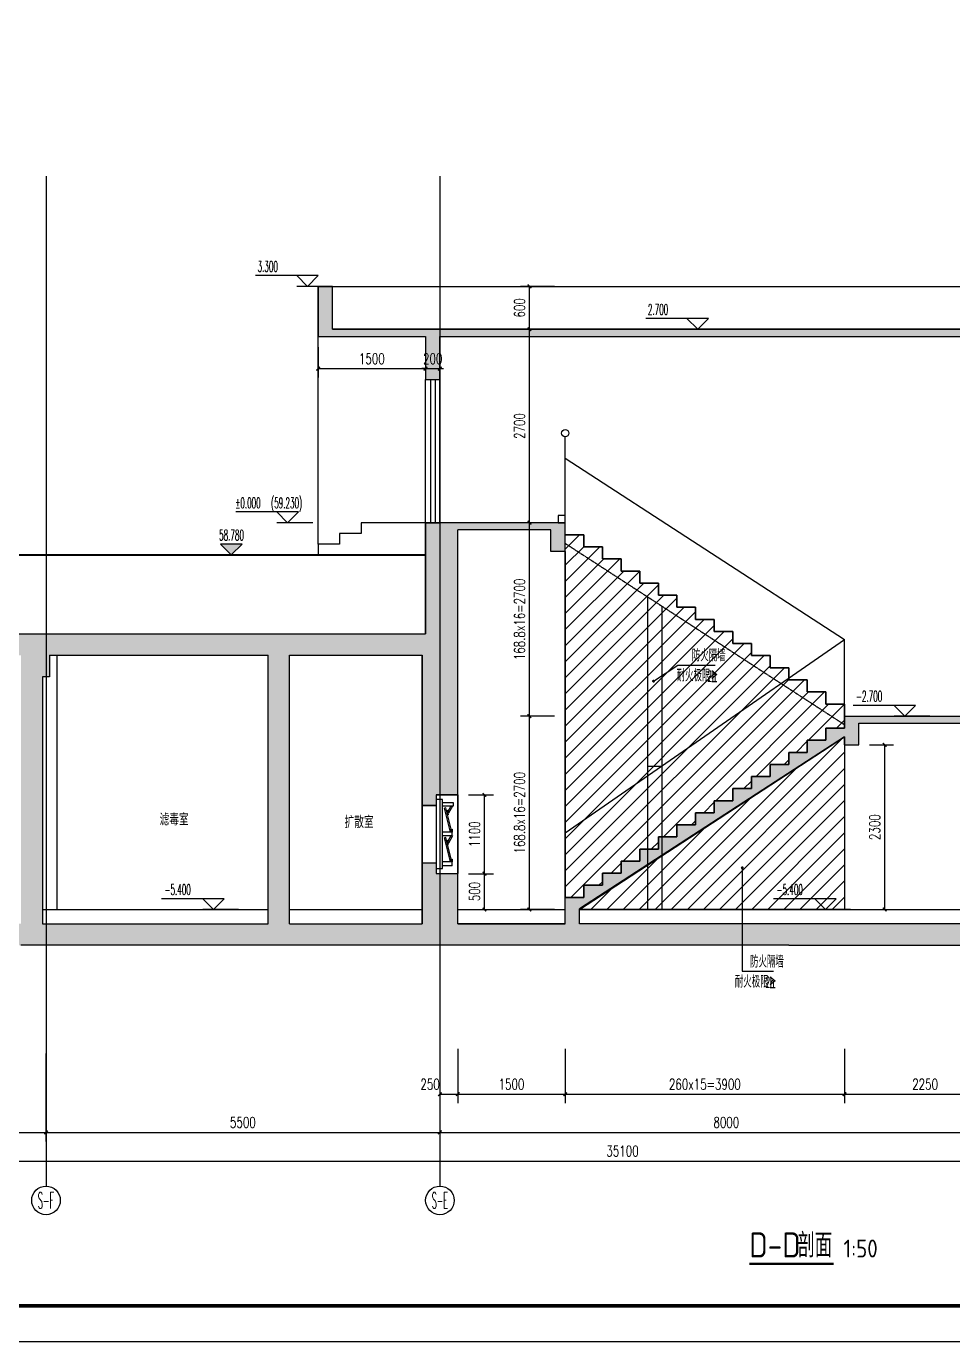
# Model space of a CAD drawing. Extents: x 0 to 2037025, y -2738621 to 0.
# Drawn here: x 1029422 to 1042357, y -1460076 to -1441711 of the extents above; entities that cross this region are included whole.
import ezdxf
from ezdxf.enums import TextEntityAlignment as Align

# ---------------------------------------------------------------- set-up
doc = ezdxf.new("R2010")
doc.units = 0
doc.header["$LTSCALE"] = 10
doc.header["$MEASUREMENT"] = 0
doc.linetypes.add('DASH', pattern=[0.35, 0.25, -0.1])
doc.linetypes.add('DOTE', pattern=[2.42, 2, -0.2, 0.02, -0.2])
for name, color, linetype in [('AXIS', 3, 'Continuous'), ('AXIS_TEXT', 7, 'Continuous'), ('DIM_ELEV', 3, 'Continuous'), ('DIM_LEAD', 3, 'Continuous'), ('DIM_SYMB', 3, 'Continuous'), ('DOTE', 1, 'DOTE'), ('E_STAIR', 2, 'Continuous'), ('PUB_DIM', 3, 'Continuous'), ('PUB_HATCH', 252, 'Continuous'), ('PUB_TEXT', 7, 'Continuous'), ('WALL', 4, 'Continuous'), ('WINDOW', 2, 'Continuous'), ('人防-砌筑墙', 4, 'Continuous'), ('图框', 142, 'Continuous'), ('填充', 252, 'Continuous'), ('批量导出图层', 1, 'Continuous')]:
    doc.layers.add(name, color=color, linetype=linetype)
doc.styles.add('_TCH_AXIS', font='COMPLEX', dxfattribs={"bigfont": 'GBCBIG'})
doc.styles.add('_TCH_DIM', font='SIMPLEX.shx', dxfattribs={"width": 0.7, "bigfont": 'GBCBIG.shx'})
doc.styles.add('_TCH_DIM_T3', font='simplex_.ttf', dxfattribs={"width": 0.705882, "bigfont": 'GBCBIG'})
doc.styles.add('COMPLEX', font='COMPLEX')
doc.styles.get("Standard").update_dxf_attribs({"font": 'gbenor.shx', "bigfont": 'gbcbig.shx'})
doc.dimstyles.new('_TCH_ARCH&&50', dxfattribs={"dimtxt": 148.75, "dimasz": 50, "dimexe": 125, "dimexo": 150, "dimgap": 63.125, "dimtad": 1, "dimdec": 0, "dimzin": 0, "dimdsep": 46, "dimtxsty": '_TCH_DIM_T3', "dimblk": 'ARCHTICK', "dimcen": 0.09, "dimclrt": 7, "dimazin": 2, "dimtfac": 1, "dimtdec": 0, "dimtix": 1, "dimtmove": 2, "dimatfit": 3, "dimfxl": 0, "dimtolj": 1, "dimtzin": 0, "dimarcsym": 0})
pattern_1 = [(45, (0, 0), (-112.253202, 112.253202), [])]

# ---------------------------------------------------------------- blocks, each defined once
blk = doc.blocks.new('图框A0')
at = {"layer": '图框'}
blk.add_lwpolyline([(0, 0), (0, 84100), (118900, 84100), (118900, 0)], close=True, dxfattribs=at)
at = {"layer": '图框', "const_width": 100}
blk.add_lwpolyline([(2500, 1000), (117900, 1000), (117900, 83100), (2500, 83100)], close=True, dxfattribs=at)
blk = doc.blocks.new('A$C656B7FC5')
at = {"layer": 'WINDOW'}
for p, q in [((14, 945), (79, 833)), ((36, 578), (121, 919)), ((37, 945), (86, 861)), ((45, 533), (140, 914)), ((74, 814), (89, 875)), ((89, 875), (109, 870)), ((121, 919), (140, 914)), ((74, 814), (93, 809)), ((14, 473), (79, 360)), ((17, 533), (174, 533)), ((17, 473), (17, 533)), ((17, 473), (174, 473)), ((36, 106), (121, 446)), ((37, 473), (86, 388)), ((45, 60), (140, 441)), ((121, 446), (140, 441)), ((74, 341), (89, 402)), ((74, 341), (93, 336)), ((89, 402), (109, 397)), ((17, 60), (174, 60)), ((17, 0), (17, 60)), ((17, 0), (174, 0))]:
    blk.add_line(p, q, dxfattribs=at)
for points in [[(174, 1005), (0, 1005), (0, 945), (174, 945)], [(36, 533), (36, 578), (17, 578), (17, 533)], [(36, 60), (36, 106), (17, 106), (17, 60)]]:
    blk.add_lwpolyline(points, dxfattribs=at)
blk = doc.blocks.new('_ArchTick')
at = {"color": 0, "linetype": 'ByBlock', "const_width": 0.4}
blk.add_lwpolyline([(-0.5, -0.5), (0.5, 0.5)], dxfattribs=at)
blk = doc.blocks.new('*D377')
at = {"layer": 'Defpoints', "color": 0, "transparency": 16777216}
for p in [(1035447, -1452442), (1035819, -1452442), (1035447, -1453542)]:
    blk.add_point(p, dxfattribs=at)
at = {"layer": 'PUB_DIM', "color": 0, "lineweight": -2, "transparency": 16777216}
for p, q in [((1035597, -1452442), (1035944, -1452442)), ((1035819, -1453542), (1035819, -1452442)), ((1035597, -1453542), (1035944, -1453542))]:
    blk.add_line(p, q, dxfattribs=at)
at = {"layer": 'PUB_DIM', "color": 0, "lineweight": -2, "transparency": 16777216, "xscale": 50, "yscale": 50, "zscale": 50}
for p, rotation in [((1035819, -1452442), 90), ((1035819, -1453542), 270)]:
    blk.add_blockref('_ArchTick', p, dxfattribs=dict(at, rotation=rotation))
at = {"layer": 'PUB_DIM', "color": 7, "transparency": 16777216, "insert": (1035681, -1452992), "char_height": 148.8, "attachment_point": 5, "rotation": 90, "style": '_TCH_DIM_T3'}
blk.add_mtext('\\A1;1100', dxfattribs=at)
blk = doc.blocks.new('*D378')
at = {"layer": 'Defpoints', "color": 0, "transparency": 16777216}
for p in [(1035447, -1453542), (1035819, -1453542), (1035447, -1454042)]:
    blk.add_point(p, dxfattribs=at)
at = {"layer": 'PUB_DIM', "color": 0, "lineweight": -2, "transparency": 16777216}
for p, q in [((1035597, -1453542), (1035944, -1453542)), ((1035819, -1454042), (1035819, -1453542)), ((1035597, -1454042), (1035944, -1454042))]:
    blk.add_line(p, q, dxfattribs=at)
at = {"layer": 'PUB_DIM', "color": 0, "lineweight": -2, "transparency": 16777216, "xscale": 50, "yscale": 50, "zscale": 50}
for p, rotation in [((1035819, -1453542), 90), ((1035819, -1454042), 270)]:
    blk.add_blockref('_ArchTick', p, dxfattribs=dict(at, rotation=rotation))
at = {"layer": 'PUB_DIM', "color": 7, "transparency": 16777216, "insert": (1035681, -1453792), "char_height": 148.8, "attachment_point": 5, "rotation": 90, "style": '_TCH_DIM_T3'}
blk.add_mtext('\\A1;500', dxfattribs=at)
blk = doc.blocks.new('*D379')
at = {"layer": 'Defpoints', "color": 0, "transparency": 16777216}
for p in [(1036447, -1451342), (1036947, -1451342), (1036947, -1454042)]:
    blk.add_point(p, dxfattribs=at)
at = {"layer": 'PUB_DIM', "color": 0, "lineweight": -2, "transparency": 16777216}
for p, q in [((1036797, -1451342), (1036322, -1451342)), ((1036447, -1454042), (1036447, -1451342)), ((1036797, -1454042), (1036322, -1454042))]:
    blk.add_line(p, q, dxfattribs=at)
at = {"layer": 'PUB_DIM', "color": 0, "lineweight": -2, "transparency": 16777216, "xscale": 50, "yscale": 50, "zscale": 50}
for p, rotation in [((1036447, -1451342), 90), ((1036447, -1454042), 270)]:
    blk.add_blockref('_ArchTick', p, dxfattribs=dict(at, rotation=rotation))
at = {"layer": 'PUB_DIM', "color": 7, "transparency": 16777216, "insert": (1036309, -1452692), "char_height": 148.75, "attachment_point": 5, "rotation": 90, "style": '_TCH_DIM_T3'}
blk.add_mtext('\\A1;168.8x16=2700', dxfattribs=at)
blk = doc.blocks.new('*D380')
at = {"layer": 'Defpoints', "color": 0, "transparency": 16777216}
for p in [(1036447, -1448642), (1036947, -1448642), (1036947, -1451342)]:
    blk.add_point(p, dxfattribs=at)
at = {"layer": 'PUB_DIM', "color": 0, "lineweight": -2, "transparency": 16777216}
for p, q in [((1036797, -1448642), (1036322, -1448642)), ((1036447, -1451342), (1036447, -1448642)), ((1036797, -1451342), (1036322, -1451342))]:
    blk.add_line(p, q, dxfattribs=at)
at = {"layer": 'PUB_DIM', "color": 0, "lineweight": -2, "transparency": 16777216, "xscale": 50, "yscale": 50, "zscale": 50}
for p, rotation in [((1036447, -1448642), 90), ((1036447, -1451342), 270)]:
    blk.add_blockref('_ArchTick', p, dxfattribs=dict(at, rotation=rotation))
at = {"layer": 'PUB_DIM', "color": 7, "transparency": 16777216, "insert": (1036309, -1449992), "char_height": 148.75, "attachment_point": 5, "rotation": 90, "style": '_TCH_DIM_T3'}
blk.add_mtext('\\A1;168.8x16=2700', dxfattribs=at)
blk = doc.blocks.new('*D381')
at = {"layer": 'Defpoints', "color": 0, "transparency": 16777216}
for p in [(1036447, -1445942), (1036947, -1445942), (1036947, -1448642)]:
    blk.add_point(p, dxfattribs=at)
at = {"layer": 'PUB_DIM', "color": 0, "lineweight": -2, "transparency": 16777216}
for p, q in [((1036797, -1445942), (1036322, -1445942)), ((1036447, -1448642), (1036447, -1445942)), ((1036797, -1448642), (1036322, -1448642))]:
    blk.add_line(p, q, dxfattribs=at)
at = {"layer": 'PUB_DIM', "color": 0, "lineweight": -2, "transparency": 16777216, "xscale": 50, "yscale": 50, "zscale": 50}
for p, rotation in [((1036447, -1445942), 90), ((1036447, -1448642), 270)]:
    blk.add_blockref('_ArchTick', p, dxfattribs=dict(at, rotation=rotation))
at = {"layer": 'PUB_DIM', "color": 7, "transparency": 16777216, "insert": (1036309, -1447292), "char_height": 148.8, "attachment_point": 5, "rotation": 90, "style": '_TCH_DIM_T3'}
blk.add_mtext('\\A1;2700', dxfattribs=at)
blk = doc.blocks.new('*D382')
at = {"layer": 'Defpoints', "color": 0, "transparency": 16777216}
for p in [(1036447, -1445342), (1036947, -1445342), (1036947, -1445942)]:
    blk.add_point(p, dxfattribs=at)
at = {"layer": 'PUB_DIM', "color": 0, "lineweight": -2, "transparency": 16777216}
for p, q in [((1036797, -1445342), (1036322, -1445342)), ((1036447, -1445942), (1036447, -1445342)), ((1036797, -1445942), (1036322, -1445942))]:
    blk.add_line(p, q, dxfattribs=at)
at = {"layer": 'PUB_DIM', "color": 0, "lineweight": -2, "transparency": 16777216, "xscale": 50, "yscale": 50, "zscale": 50}
for p, rotation in [((1036447, -1445342), 90), ((1036447, -1445942), 270)]:
    blk.add_blockref('_ArchTick', p, dxfattribs=dict(at, rotation=rotation))
at = {"layer": 'PUB_DIM', "color": 7, "transparency": 16777216, "insert": (1036309, -1445642), "char_height": 148.8, "attachment_point": 5, "rotation": 90, "style": '_TCH_DIM_T3'}
blk.add_mtext('\\A1;600', dxfattribs=at)
blk = doc.blocks.new('*D383')
at = {"layer": 'Defpoints', "color": 0, "transparency": 16777216}
for p in [(1041047, -1451742), (1041408, -1451742), (1041047, -1454042)]:
    blk.add_point(p, dxfattribs=at)
at = {"layer": 'PUB_DIM', "color": 0, "lineweight": -2, "transparency": 16777216}
for p, q in [((1041197, -1451742), (1041533, -1451742)), ((1041408, -1454042), (1041408, -1451742)), ((1041197, -1454042), (1041533, -1454042))]:
    blk.add_line(p, q, dxfattribs=at)
at = {"layer": 'PUB_DIM', "color": 0, "lineweight": -2, "transparency": 16777216, "xscale": 50, "yscale": 50, "zscale": 50}
for p, rotation in [((1041408, -1451742), 90), ((1041408, -1454042), 270)]:
    blk.add_blockref('_ArchTick', p, dxfattribs=dict(at, rotation=rotation))
at = {"layer": 'PUB_DIM', "color": 7, "transparency": 16777216, "insert": (1041270, -1452892), "char_height": 148.8, "attachment_point": 5, "rotation": 90, "style": '_TCH_DIM_T3'}
blk.add_mtext('\\A1;2300', dxfattribs=at)
blk = doc.blocks.new('*D588')
at = {"layer": 'AXIS', "color": 0, "lineweight": -2, "transparency": 16777216}
for p, q in [((1035197, -1456054), (1035197, -1457279)), ((1043197, -1456054), (1043197, -1457279)), ((1035197, -1457154), (1043197, -1457154))]:
    blk.add_line(p, q, dxfattribs=at)
at = {"layer": 'Defpoints', "color": 0, "transparency": 16777216}
for p in [(1035197, -1455904), (1043197, -1455904), (1043197, -1457154)]:
    blk.add_point(p, dxfattribs=at)
at = {"layer": 'AXIS', "color": 0, "lineweight": -2, "transparency": 16777216, "xscale": 50, "yscale": 50, "zscale": 50, "rotation": 180}
blk.add_blockref('_ArchTick', (1035197, -1457154), dxfattribs=at)
at = {"layer": 'AXIS', "color": 0, "lineweight": -2, "transparency": 16777216, "xscale": 50, "yscale": 50, "zscale": 50}
blk.add_blockref('_ArchTick', (1043197, -1457154), dxfattribs=at)
at = {"layer": 'AXIS', "color": 7, "transparency": 16777216, "insert": (1039197, -1457015), "char_height": 148.8, "attachment_point": 5, "style": '_TCH_DIM_T3'}
blk.add_mtext('\\A1;8000', dxfattribs=at)
blk = doc.blocks.new('*D589')
at = {"layer": 'AXIS', "color": 0, "lineweight": -2, "transparency": 16777216}
for p, q in [((1029697, -1456054), (1029697, -1457279)), ((1035197, -1456054), (1035197, -1457279)), ((1029697, -1457154), (1035197, -1457154))]:
    blk.add_line(p, q, dxfattribs=at)
at = {"layer": 'Defpoints', "color": 0, "transparency": 16777216}
for p in [(1029697, -1455904), (1035197, -1455904), (1035197, -1457154)]:
    blk.add_point(p, dxfattribs=at)
at = {"layer": 'AXIS', "color": 0, "lineweight": -2, "transparency": 16777216, "xscale": 50, "yscale": 50, "zscale": 50, "rotation": 180}
blk.add_blockref('_ArchTick', (1029697, -1457154), dxfattribs=at)
at = {"layer": 'AXIS', "color": 0, "lineweight": -2, "transparency": 16777216, "xscale": 50, "yscale": 50, "zscale": 50}
blk.add_blockref('_ArchTick', (1035197, -1457154), dxfattribs=at)
at = {"layer": 'AXIS', "color": 7, "transparency": 16777216, "insert": (1032447, -1457015), "char_height": 148.8, "attachment_point": 5, "style": '_TCH_DIM_T3'}
blk.add_mtext('\\A1;5500', dxfattribs=at)
blk = doc.blocks.new('*D590')
at = {"layer": 'AXIS', "color": 0, "lineweight": -2, "transparency": 16777216}
for p, q in [((1025197, -1456054), (1025197, -1457279)), ((1029697, -1456054), (1029697, -1457279)), ((1025197, -1457154), (1029697, -1457154))]:
    blk.add_line(p, q, dxfattribs=at)
at = {"layer": 'Defpoints', "color": 0, "transparency": 16777216}
for p in [(1025197, -1455904), (1029697, -1455904), (1029697, -1457154)]:
    blk.add_point(p, dxfattribs=at)
at = {"layer": 'AXIS', "color": 0, "lineweight": -2, "transparency": 16777216, "xscale": 50, "yscale": 50, "zscale": 50, "rotation": 180}
blk.add_blockref('_ArchTick', (1025197, -1457154), dxfattribs=at)
at = {"layer": 'AXIS', "color": 0, "lineweight": -2, "transparency": 16777216, "xscale": 50, "yscale": 50, "zscale": 50}
blk.add_blockref('_ArchTick', (1029697, -1457154), dxfattribs=at)
at = {"layer": 'AXIS', "color": 7, "transparency": 16777216, "insert": (1027447, -1457014), "char_height": 148.8, "attachment_point": 5, "style": '_TCH_DIM_T3'}
blk.add_mtext('\\A1;4500', dxfattribs=at)
blk = doc.blocks.new('*D592')
at = {"layer": 'AXIS', "color": 0, "lineweight": -2, "transparency": 16777216}
for p, q in [((1020197, -1456054), (1020197, -1457679)), ((1055297, -1456054), (1055297, -1457679)), ((1020197, -1457554), (1055297, -1457554))]:
    blk.add_line(p, q, dxfattribs=at)
at = {"layer": 'Defpoints', "color": 0, "transparency": 16777216}
for p in [(1020197, -1455904), (1055297, -1455904), (1055297, -1457554)]:
    blk.add_point(p, dxfattribs=at)
at = {"layer": 'AXIS', "color": 0, "lineweight": -2, "transparency": 16777216, "xscale": 50, "yscale": 50, "zscale": 50, "rotation": 180}
blk.add_blockref('_ArchTick', (1020197, -1457554), dxfattribs=at)
at = {"layer": 'AXIS', "color": 0, "lineweight": -2, "transparency": 16777216, "xscale": 50, "yscale": 50, "zscale": 50}
blk.add_blockref('_ArchTick', (1055297, -1457554), dxfattribs=at)
at = {"layer": 'AXIS', "color": 7, "transparency": 16777216, "insert": (1037747, -1457415), "char_height": 148.8, "attachment_point": 5, "style": '_TCH_DIM_T3'}
blk.add_mtext('\\A1;35100', dxfattribs=at)
blk = doc.blocks.new('*D598')
at = {"layer": 'Defpoints', "color": 0, "transparency": 16777216}
for p in [(1033497, -1446042), (1034997, -1446042), (1034997, -1446491)]:
    blk.add_point(p, dxfattribs=at)
at = {"layer": 'PUB_DIM', "color": 0, "lineweight": -2, "transparency": 16777216}
for p, q in [((1033497, -1446192), (1033497, -1446616)), ((1034997, -1446192), (1034997, -1446616)), ((1033497, -1446491), (1034997, -1446491))]:
    blk.add_line(p, q, dxfattribs=at)
at = {"layer": 'PUB_DIM', "color": 0, "lineweight": -2, "transparency": 16777216, "xscale": 50, "yscale": 50, "zscale": 50, "rotation": 180}
blk.add_blockref('_ArchTick', (1033497, -1446491), dxfattribs=at)
at = {"layer": 'PUB_DIM', "color": 0, "lineweight": -2, "transparency": 16777216, "xscale": 50, "yscale": 50, "zscale": 50}
blk.add_blockref('_ArchTick', (1034997, -1446491), dxfattribs=at)
at = {"layer": 'PUB_DIM', "color": 7, "transparency": 16777216, "insert": (1034247, -1446353), "char_height": 148.8, "attachment_point": 5, "style": '_TCH_DIM_T3'}
blk.add_mtext('\\A1;1500', dxfattribs=at)
blk = doc.blocks.new('*D599')
at = {"layer": 'Defpoints', "color": 0, "transparency": 16777216}
for p in [(1034997, -1446042), (1035197, -1446042), (1035197, -1446491)]:
    blk.add_point(p, dxfattribs=at)
at = {"layer": 'PUB_DIM', "color": 0, "lineweight": -2, "transparency": 16777216}
for p, q in [((1034997, -1446192), (1034997, -1446616)), ((1035197, -1446192), (1035197, -1446616)), ((1034997, -1446491), (1034947, -1446491)), ((1034997, -1446491), (1035197, -1446491)), ((1035197, -1446491), (1035247, -1446491))]:
    blk.add_line(p, q, dxfattribs=at)
at = {"layer": 'PUB_DIM', "color": 0, "lineweight": -2, "transparency": 16777216, "xscale": 50, "yscale": 50, "zscale": 50}
blk.add_blockref('_ArchTick', (1034997, -1446491), dxfattribs=at)
at = {"layer": 'PUB_DIM', "color": 0, "lineweight": -2, "transparency": 16777216, "xscale": 50, "yscale": 50, "zscale": 50, "rotation": 180}
blk.add_blockref('_ArchTick', (1035197, -1446491), dxfattribs=at)
at = {"layer": 'PUB_DIM', "color": 7, "transparency": 16777216, "insert": (1035097, -1446353), "char_height": 148.8, "attachment_point": 5, "style": '_TCH_DIM_T3'}
blk.add_mtext('\\A1;200', dxfattribs=at)
blk = doc.blocks.new('*D600')
at = {"layer": 'Defpoints', "color": 0, "transparency": 16777216}
for p in [(1035197, -1455838), (1035447, -1455838), (1035447, -1456620)]:
    blk.add_point(p, dxfattribs=at)
at = {"layer": 'PUB_DIM', "color": 0, "lineweight": -2, "transparency": 16777216}
for p, q in [((1035197, -1455988), (1035197, -1456745)), ((1035447, -1455988), (1035447, -1456745)), ((1035197, -1456620), (1035447, -1456620))]:
    blk.add_line(p, q, dxfattribs=at)
at = {"layer": 'PUB_DIM', "color": 0, "lineweight": -2, "transparency": 16777216, "xscale": 50, "yscale": 50, "zscale": 50, "rotation": 180}
blk.add_blockref('_ArchTick', (1035197, -1456620), dxfattribs=at)
at = {"layer": 'PUB_DIM', "color": 0, "lineweight": -2, "transparency": 16777216, "xscale": 50, "yscale": 50, "zscale": 50}
blk.add_blockref('_ArchTick', (1035447, -1456620), dxfattribs=at)
at = {"layer": 'PUB_DIM', "color": 7, "transparency": 16777216, "insert": (1035060, -1456482), "char_height": 148.8, "attachment_point": 5, "style": '_TCH_DIM_T3'}
blk.add_mtext('\\A1;250', dxfattribs=at)
blk = doc.blocks.new('*D601')
at = {"layer": 'Defpoints', "color": 0, "transparency": 16777216}
for p in [(1035447, -1455838), (1036947, -1455838), (1036947, -1456620)]:
    blk.add_point(p, dxfattribs=at)
at = {"layer": 'PUB_DIM', "color": 0, "lineweight": -2, "transparency": 16777216}
for p, q in [((1035447, -1455988), (1035447, -1456745)), ((1036947, -1455988), (1036947, -1456745)), ((1035447, -1456620), (1036947, -1456620))]:
    blk.add_line(p, q, dxfattribs=at)
at = {"layer": 'PUB_DIM', "color": 0, "lineweight": -2, "transparency": 16777216, "xscale": 50, "yscale": 50, "zscale": 50, "rotation": 180}
blk.add_blockref('_ArchTick', (1035447, -1456620), dxfattribs=at)
at = {"layer": 'PUB_DIM', "color": 0, "lineweight": -2, "transparency": 16777216, "xscale": 50, "yscale": 50, "zscale": 50}
blk.add_blockref('_ArchTick', (1036947, -1456620), dxfattribs=at)
at = {"layer": 'PUB_DIM', "color": 7, "transparency": 16777216, "insert": (1036197, -1456482), "char_height": 148.8, "attachment_point": 5, "style": '_TCH_DIM_T3'}
blk.add_mtext('\\A1;1500', dxfattribs=at)
blk = doc.blocks.new('*D602')
at = {"layer": 'Defpoints', "color": 0, "transparency": 16777216}
for p in [(1036947, -1455838), (1040847, -1455838), (1040847, -1456620)]:
    blk.add_point(p, dxfattribs=at)
at = {"layer": 'PUB_DIM', "color": 0, "lineweight": -2, "transparency": 16777216}
for p, q in [((1036947, -1455988), (1036947, -1456745)), ((1040847, -1455988), (1040847, -1456745)), ((1036947, -1456620), (1040847, -1456620))]:
    blk.add_line(p, q, dxfattribs=at)
at = {"layer": 'PUB_DIM', "color": 0, "lineweight": -2, "transparency": 16777216, "xscale": 50, "yscale": 50, "zscale": 50, "rotation": 180}
blk.add_blockref('_ArchTick', (1036947, -1456620), dxfattribs=at)
at = {"layer": 'PUB_DIM', "color": 0, "lineweight": -2, "transparency": 16777216, "xscale": 50, "yscale": 50, "zscale": 50}
blk.add_blockref('_ArchTick', (1040847, -1456620), dxfattribs=at)
at = {"layer": 'PUB_DIM', "color": 7, "transparency": 16777216, "insert": (1038897, -1456482), "char_height": 148.75, "attachment_point": 5, "style": '_TCH_DIM_T3'}
blk.add_mtext('\\A1;260x15=3900', dxfattribs=at)
blk = doc.blocks.new('*D603')
at = {"layer": 'Defpoints', "color": 0, "transparency": 16777216}
for p in [(1040847, -1455838), (1043097, -1455838), (1043097, -1456620)]:
    blk.add_point(p, dxfattribs=at)
at = {"layer": 'PUB_DIM', "color": 0, "lineweight": -2, "transparency": 16777216}
for p, q in [((1040847, -1455988), (1040847, -1456745)), ((1043097, -1455988), (1043097, -1456745)), ((1040847, -1456620), (1043097, -1456620))]:
    blk.add_line(p, q, dxfattribs=at)
at = {"layer": 'PUB_DIM', "color": 0, "lineweight": -2, "transparency": 16777216, "xscale": 50, "yscale": 50, "zscale": 50, "rotation": 180}
blk.add_blockref('_ArchTick', (1040847, -1456620), dxfattribs=at)
at = {"layer": 'PUB_DIM', "color": 0, "lineweight": -2, "transparency": 16777216, "xscale": 50, "yscale": 50, "zscale": 50}
blk.add_blockref('_ArchTick', (1043097, -1456620), dxfattribs=at)
at = {"layer": 'PUB_DIM', "color": 7, "transparency": 16777216, "insert": (1041972, -1456482), "char_height": 148.8, "attachment_point": 5, "style": '_TCH_DIM_T3'}
blk.add_mtext('\\A1;2250', dxfattribs=at)
blk = doc.blocks.new('$TCHSYS$WIN2D')
for p, q in [((-0.5, 0.5), (0.5, 0.5)), ((0.5, 0.1667), (-0.5, 0.1667)), ((0.5, -0.1667), (-0.5, -0.1667)), ((-0.5, -0.5), (0.5, -0.5))]:
    blk.add_line(p, q)
blk = doc.blocks.new('_AXISO')
blk.add_circle((0, 0), 0.5)
at = {"layer": 'AXIS_TEXT', "style": 'COMPLEX', "width": 1.041667}
blk.add_attdef('A', text='', height=0.56, dxfattribs=at).set_placement((-0.25, -0.28), (0.25, -0.28), align=Align.FIT)

msp = doc.modelspace()

# ---------------------------------------------------------------- hatches: boundary and pattern name
h = msp.add_hatch()
h.set_pattern_fill('ANSI31', color=252, scale=100)
h.set_pattern_definition(pattern_1)
h.paths.add_polyline_path([(1036947.4, -1453873.1), (1036947.4, -1448810.6), (1037207.4, -1448810.6), (1037207.4, -1448979.3), (1037467.4, -1448979.3), (1037467.4, -1449148.1), (1037727.4, -1449148.1), (1037727.4, -1449316.8), (1037987.4, -1449316.8), (1037987.4, -1449485.6), (1038247.4, -1449485.6), (1038247.4, -1449654.3), (1038507.4, -1449654.3), (1038507.4, -1449823.1), (1038767.4, -1449823.1), (1038767.4, -1449991.8), (1039027.4, -1449991.8), (1039027.4, -1450160.6), (1039287.4, -1450160.6), (1039287.4, -1450329.3), (1039547.4, -1450329.3), (1039547.4, -1450498.1), (1039807.4, -1450498.1), (1039807.4, -1450666.8), (1040067.4, -1450666.8), (1040067.4, -1450835.6), (1040327.4, -1450835.6), (1040327.4, -1451004.3), (1040587.4, -1451004.3), (1040587.4, -1451173.1), (1040847.4, -1451173.1), (1040847.4, -1451510.6), (1040587.4, -1451510.6), (1040587.4, -1451679.3), (1040327.4, -1451679.3), (1040327.4, -1451848.1), (1040067.4, -1451848.1), (1040067.4, -1452016.8), (1039807.4, -1452016.8), (1039807.4, -1452185.6), (1039547.4, -1452185.6), (1039547.4, -1452354.3), (1039287.4, -1452354.3), (1039287.4, -1452523.1), (1039027.4, -1452523.1), (1039027.4, -1452691.8), (1038767.4, -1452691.8), (1038767.4, -1452860.6), (1038507.4, -1452860.6), (1038507.4, -1453029.3), (1038247.4, -1453029.3), (1038247.4, -1453198.1), (1037987.4, -1453198.1), (1037987.4, -1453366.8), (1037727.4, -1453366.8), (1037727.4, -1453535.6), (1037467.4, -1453535.6), (1037467.4, -1453704.3), (1037207.4, -1453704.3), (1037207.4, -1453873.1)])
h = msp.add_hatch()
h.set_pattern_fill('ANSI31', color=252, scale=100)
h.set_pattern_definition(pattern_1)
h.paths.add_polyline_path([(1040847.4, -1451630.6), (1040847.4, -1454041.8), (1037147.4, -1454041.8)])
at = {"layer": 'DIM_ELEV'}
msp.add_hatch(color=256, dxfattribs=at).paths.add_polyline_path([(1032284.5, -1449091.8), (1032434.5, -1448941.8), (1032134.5, -1448941.8)])
at = {"layer": 'PUB_HATCH'}
h = msp.add_hatch(dxfattribs=at)
h.set_pattern_fill('钢筋混凝土', color=256, scale=50)
h.set_pattern_definition([(45, (-17454.82, 32060.02), (-88.388348, 88.388348), []), (50, (-17454.82, 32060.02), (358.63009, -31.376067), [37.5, -412.5]), (355, (-17454.8, 32060.02), (-69.37567, 376.09607), [30, -330]), (100.4514, (-17424.93, 32057.4), (289.25469, 344.71977), [31.870095, -350.571056]), (46.1842, (-17454.8, 32160), (533.62052, -82.75951), [56.25, -618.75]), (96.6356, (-17410.35, 32153.1), (467.33135, 487.05894), [47.80514, -525.8565]), (351.1842, (-17454.8, 32160), (467.33097, 487.0593), [45, -495]), (21, (-17404.82, 32135.02), (298.453526, -201.309445), [37.5, -412.5]), (326, (-17404.8, 32135.02), (121.657666, 362.57502), [30, -330]), (71.4514, (-17379.95, 32118.25), (420.111314, 161.26525), [31.870095, -350.571056]), (37.5, (-17454.82, 32060.02), (6.079928, 166.446927), [0, -326, 0, -335, 0, -331.25]), (7.5, (-17454.82, 32060.02), (131.534769, 197.205856), [0, -191, 0, -318.5, 0, -126.25]), (327.5, (-17566.32, 32060.02), (266.911218, -11.277436), [0, -125, 0, -390, 0, -517.5]), (317.5, (-17616.32, 32060.02), (291.593085, 50.05249), [0, -162.5, 0, -259, 0, -367.5])])
h.paths.add_polyline_path([(1044797.4, -1445341.8), (1044597.4, -1445341.8), (1044597.4, -1445941.8), (1033697.4, -1445941.8), (1033697.4, -1445341.8), (1033497.4, -1445341.8), (1033497.4, -1446041.8), (1033697.4, -1446041.8), (1034997.4, -1446041.8), (1034997.4, -1446641.8), (1035197.4, -1446641.8), (1035197.4, -1446041.8), (1043097.4, -1446041.8), (1043097.4, -1446341.8), (1043297.4, -1446341.8), (1043297.4, -1446041.8), (1044597.4, -1446041.8), (1044597.4, -1446341.8), (1044797.4, -1446341.8)])
h = msp.add_hatch(dxfattribs=at)
h.set_pattern_fill('钢筋混凝土', color=256, scale=50)
h.set_pattern_definition([(45, (5481.13, 0), (-88.388348, 88.388348), []), (50, (5481.13, 0), (358.63009, -31.376067), [37.5, -412.5]), (355, (5481.13, 0), (-69.37567, 376.09607), [30, -330]), (100.4514, (5511, -2.6), (289.25469, 344.71977), [31.870095, -350.571056]), (46.1842, (5481.13, 100), (533.62052, -82.75951), [56.25, -618.75]), (96.6356, (5525.6, 93.1), (467.33135, 487.05894), [47.80514, -525.8565]), (351.1842, (5481.13, 100), (467.33097, 487.0593), [45, -495]), (21, (5531.13, 75), (298.453526, -201.309445), [37.5, -412.5]), (326, (5531.13, 75), (121.657666, 362.57502), [30, -330]), (71.4514, (5556, 58.22), (420.111314, 161.26525), [31.870095, -350.571056]), (37.5, (5481.13, 0), (6.079928, 166.446927), [0, -326, 0, -335, 0, -331.25]), (7.5, (5481.13, 0), (131.534769, 197.205856), [0, -191, 0, -318.5, 0, -126.25]), (327.5, (5369.63, 0), (266.911218, -11.277436), [0, -125, 0, -390, 0, -517.5]), (317.5, (5319.63, 0), (291.593085, 50.05249), [0, -162.5, 0, -259, 0, -367.5])])
h.paths.add_polyline_path([(1035447.4, -1454241.8), (1035447.4, -1453541.6), (1035147.4, -1453541.6), (1035147.4, -1453391.6), (1034947.4, -1453391.6), (1034947.4, -1454241.8), (1033097.4, -1454241.8), (1033097.4, -1450491.8), (1034947.4, -1450491.8), (1034947.4, -1452591.6), (1035147.4, -1452591.6), (1035147.4, -1452441.6), (1035447.4, -1452441.6), (1035447.4, -1448741.8), (1036747.4, -1448741.8), (1036747.4, -1449041.8), (1036947.4, -1449041.8), (1036947.4, -1448641.8), (1034997.4, -1448641.8), (1034997.4, -1450191.8), (1019997.4, -1450191.8), (1019997.4, -1454541.8), (1028510.2, -1454541.8), (1029347.4, -1454541.8), (1040067.4, -1454541.8), (1040644.7, -1454541.8), (1055397.4, -1454541.8), (1055397.4, -1449391.8), (1055397.4, -1449091.8), (1055397.4, -1448591.8), (1055097.4, -1448591.8), (1055097.4, -1449691.8), (1055097.4, -1454241.8), (1040067.4, -1454241.8), (1037147.4, -1454241.8), (1037147.4, -1454032), (1040847.4, -1451630.6), (1040847.4, -1451741.8), (1041047.4, -1451741.8), (1041047.4, -1451441.8), (1043097.4, -1451441.8), (1043097.4, -1451741.8), (1043297.4, -1451741.8), (1043297.4, -1451341.8), (1040847.4, -1451341.8), (1040847.4, -1451510.6), (1040587.4, -1451510.6), (1040587.4, -1451679.3), (1040327.4, -1451679.3), (1040327.4, -1451848.1), (1040067.4, -1451848.1), (1040067.4, -1452016.8), (1039807.4, -1452016.8), (1039807.4, -1452185.6), (1039547.4, -1452185.6), (1039547.4, -1452354.3), (1039287.4, -1452354.3), (1039287.4, -1452523.1), (1039027.4, -1452523.1), (1039027.4, -1452691.8), (1038767.4, -1452691.8), (1038767.4, -1452860.6), (1038507.4, -1452860.6), (1038507.4, -1453029.3), (1038247.4, -1453029.3), (1038247.4, -1453198.1), (1037987.4, -1453198.1), (1037987.4, -1453366.8), (1037727.4, -1453366.8), (1037727.4, -1453535.6), (1037467.4, -1453535.6), (1037467.4, -1453704.3), (1037207.4, -1453704.3), (1037207.4, -1453873.1), (1036947.4, -1453873.1), (1036947.4, -1454241.8)])
h.paths.add_polyline_path([(1032797.4, -1454241.8), (1029647.4, -1454241.8), (1029647.4, -1450791.8), (1029747.4, -1450791.8), (1029747.4, -1450491.8), (1032797.4, -1450491.8)], flags=16)
h.paths.add_polyline_path([(1029347.4, -1454241.8), (1020297.4, -1454241.8), (1020297.4, -1450791.8), (1020397.4, -1450791.8), (1020397.4, -1450491.8), (1024847.4, -1450491.8), (1024847.4, -1450791.8), (1025247.4, -1450791.8), (1025247.4, -1450491.8), (1029347.4, -1450491.8)], flags=16)

# ---------------------------------------------------------------- linework, layer by layer
for p, q in [((1033497.4, -1445341.8), (1044797.4, -1445341.8)), ((1033697.4, -1445941.8), (1033697.4, -1445341.8)), ((1033697.4, -1445941.8), (1044597.4, -1445941.8)), ((1033697.4, -1446041.8), (1034997.4, -1446041.8)), ((1035197.4, -1446041.8), (1043097.4, -1446041.8)), ((1029847.4, -1450491.8), (1029847.4, -1454041.8)), ((1040847.4, -1451741.8), (1040847.4, -1454041.8)), ((1029647.4, -1454041.8), (1032797.4, -1454041.8)), ((1033097.4, -1454041.8), (1034947.4, -1454041.8)), ((1035447.4, -1454041.8), (1036947.4, -1454041.8)), ((1035447.4, -1454041.8), (1036947.4, -1454041.8)), ((1037147.4, -1454041.8), (1055097.4, -1454041.8))]:
    msp.add_line(p, q)
at = {"linetype": 'DASH'}
for p, q in [((1036947.4, -1448930.6), (1040847.4, -1451461.8)), ((1038097.4, -1452041.8), (1038297.4, -1452041.8))]:
    msp.add_line(p, q, dxfattribs=at)
for points in [[(1034997.4, -1448641.8), (1034097.4, -1448641.8), (1034097.4, -1448791.8), (1033797.4, -1448791.8), (1033797.4, -1448941.8), (1033497.4, -1448941.8), (1033497.4, -1449091.8)], [(1036947.4, -1449041.8), (1036947.4, -1453873.1)]]:
    msp.add_lwpolyline(points)
at = {"const_width": 30}
msp.add_lwpolyline([(1034997.4, -1449091.8), (1019547.1, -1449091.8)], dxfattribs=at)
at = {"linetype": 'DASH'}
for points in [[(1038097.4, -1449676.9), (1038097.4, -1454041.8)], [(1038297.4, -1449806.8), (1038297.4, -1454041.8)]]:
    msp.add_lwpolyline(points, dxfattribs=at)
at = {"layer": 'AXIS'}
for p, q in [((1029697.4, -1455903.6), (1029697.4, -1457903.6)), ((1035197.4, -1455903.6), (1035197.4, -1457903.6))]:
    msp.add_line(p, q, dxfattribs=at)
at = {"layer": 'DIM_ELEV'}
for p, q in [((1033497.4, -1445191.8), (1032622.9, -1445191.8)), ((1033347.4, -1445341.8), (1033197.4, -1445191.8)), ((1033347.4, -1445341.8), (1033497.4, -1445191.8)), ((1033697.4, -1445341.8), (1033197.4, -1445341.8)), ((1038947.4, -1445791.8), (1038072.9, -1445791.8)), ((1038797.4, -1445941.8), (1038647.4, -1445791.8)), ((1038797.4, -1445941.8), (1038947.4, -1445791.8)), ((1039147.4, -1445941.8), (1038647.4, -1445941.8)), ((1033221.5, -1448491.8), (1032347, -1448491.8)), ((1033071.5, -1448641.8), (1032921.5, -1448491.8)), ((1033071.5, -1448641.8), (1033221.5, -1448491.8)), ((1033421.5, -1448641.8), (1032921.5, -1448641.8)), ((1032284.5, -1449091.8), (1032134.5, -1448941.8)), ((1032434.5, -1448941.8), (1032134.5, -1448941.8)), ((1032284.5, -1449091.8), (1032434.5, -1448941.8)), ((1041840.2, -1451191.8), (1040965.7, -1451191.8)), ((1041690.2, -1451341.8), (1041540.2, -1451191.8)), ((1042040.2, -1451341.8), (1041540.2, -1451341.8)), ((1041690.2, -1451341.8), (1041840.2, -1451191.8)), ((1032186, -1453891.8), (1031311.5, -1453891.8)), ((1032036, -1454041.8), (1031886, -1453891.8)), ((1032036, -1454041.8), (1032186, -1453891.8)), ((1040731.7, -1453891.8), (1039857.2, -1453891.8)), ((1040581.7, -1454041.8), (1040431.7, -1453891.8)), ((1040581.7, -1454041.8), (1040731.7, -1453891.8)), ((1032386, -1454041.8), (1031886, -1454041.8)), ((1040931.7, -1454041.8), (1040431.7, -1454041.8))]:
    msp.add_line(p, q, dxfattribs=at)
at = {"layer": 'DIM_LEAD'}
for p, q in [((1038180.2, -1450853.6), (1038517.6, -1450629.6)), ((1038517.6, -1450629.6), (1039040.1, -1450629.6)), ((1039419, -1453459.7), (1039419, -1454905.2)), ((1039419, -1454905.2), (1039853.2, -1454905.2))]:
    msp.add_line(p, q, dxfattribs=at)
at = {"layer": 'DIM_LEAD', "const_width": 20}
for points in [[(1038171.8, -1450859.1, 1), (1038188.5, -1450848.1, 1)], [(1039419, -1453449.7, 1), (1039419, -1453469.7, 1)]]:
    msp.add_lwpolyline(points, format="xyb", close=True, dxfattribs=at)
at = {"layer": 'DIM_SYMB', "const_width": 35}
msp.add_lwpolyline([(1039517.1, -1458988.9), (1040693.5, -1458988.9)], dxfattribs=at)
at = {"layer": 'DOTE'}
for p, q in [((1029697.4, -1443802.2), (1029697.4, -1455903.6)), ((1035197.4, -1443802.2), (1035197.4, -1455903.6))]:
    msp.add_line(p, q, dxfattribs=at)
at = {"layer": 'E_STAIR'}
for p, q in [((1036947.4, -1448541.8), (1036947.4, -1447441.8)), ((1036947.4, -1448641.8), (1036947.4, -1447741.8)), ((1036947.4, -1447741.8), (1040847.4, -1450273.1)), ((1036947.4, -1448810.6), (1036947.4, -1448641.8)), ((1037207.4, -1448810.6), (1036947.4, -1448810.6)), ((1037207.4, -1448979.3), (1037207.4, -1448810.6)), ((1037467.4, -1448979.3), (1037207.4, -1448979.3)), ((1037467.4, -1449148.1), (1037467.4, -1448979.3)), ((1037727.4, -1449148.1), (1037467.4, -1449148.1)), ((1037727.4, -1449316.8), (1037727.4, -1449148.1)), ((1037987.4, -1449316.8), (1037727.4, -1449316.8)), ((1037987.4, -1449485.6), (1037987.4, -1449316.8)), ((1038247.4, -1449485.6), (1037987.4, -1449485.6)), ((1038247.4, -1449654.3), (1038247.4, -1449485.6)), ((1038507.4, -1449654.3), (1038247.4, -1449654.3)), ((1038507.4, -1449823.1), (1038507.4, -1449654.3)), ((1038767.4, -1449823.1), (1038507.4, -1449823.1)), ((1038767.4, -1449991.8), (1038767.4, -1449823.1)), ((1039027.4, -1449991.8), (1038767.4, -1449991.8)), ((1039027.4, -1450160.6), (1039027.4, -1449991.8)), ((1039287.4, -1450160.6), (1039027.4, -1450160.6)), ((1039287.4, -1450329.3), (1039287.4, -1450160.6)), ((1036947.4, -1452973.1), (1040847.4, -1450273.1)), ((1039547.4, -1450329.3), (1039287.4, -1450329.3)), ((1039547.4, -1450498.1), (1039547.4, -1450329.3)), ((1040847.4, -1451173.1), (1040847.4, -1450273.1)), ((1039807.4, -1450498.1), (1039547.4, -1450498.1)), ((1039807.4, -1450666.8), (1039807.4, -1450498.1)), ((1040067.4, -1450666.8), (1039807.4, -1450666.8)), ((1040067.4, -1450835.6), (1040067.4, -1450666.8)), ((1040327.4, -1450835.6), (1040067.4, -1450835.6)), ((1040327.4, -1451004.3), (1040327.4, -1450835.6)), ((1040587.4, -1451004.3), (1040327.4, -1451004.3)), ((1040587.4, -1451173.1), (1040587.4, -1451004.3)), ((1040847.4, -1451173.1), (1040587.4, -1451173.1)), ((1040847.4, -1451341.8), (1040847.4, -1451173.1)), ((1036947.4, -1453873.1), (1036947.4, -1452973.1))]:
    msp.add_line(p, q, dxfattribs=at)
msp.add_circle((1036947.4, -1447391.8), 50, dxfattribs=at)
at = {"layer": 'WALL'}
for p, q in [((1034997.4, -1446641.8), (1035197.4, -1446641.8)), ((1034997.4, -1450191.8), (1034997.4, -1448641.8)), ((1034997.4, -1448641.8), (1035197.4, -1448641.8)), ((1035447.4, -1454241.8), (1035447.4, -1448741.8)), ((1019997.4, -1450191.8), (1034997.4, -1450191.8)), ((1029747.4, -1450491.8), (1032797.4, -1450491.8)), ((1032797.4, -1454241.8), (1032797.4, -1450491.8)), ((1033097.4, -1454241.8), (1033097.4, -1450491.8)), ((1033097.4, -1450491.8), (1034947.4, -1450491.8)), ((1034947.4, -1453881.6), (1034947.4, -1450491.8)), ((1034947.4, -1454241.8), (1034947.4, -1450491.8)), ((1029647.4, -1450791.8), (1029647.4, -1454241.8)), ((1040847.4, -1451341.8), (1043297.4, -1451341.8)), ((1040847.4, -1451510.6), (1040847.4, -1451341.8)), ((1040587.4, -1451679.3), (1040587.4, -1451510.6)), ((1040587.4, -1451510.6), (1040847.4, -1451510.6)), ((1041047.4, -1451441.8), (1043097.4, -1451441.8)), ((1041047.4, -1451741.8), (1041047.4, -1451441.8)), ((1040847.4, -1451630.6), (1037147.4, -1454032)), ((1040327.4, -1451848.1), (1040327.4, -1451679.3)), ((1040327.4, -1451679.3), (1040587.4, -1451679.3)), ((1040847.4, -1451741.8), (1040847.4, -1451630.6)), ((1040067.4, -1452016.8), (1040067.4, -1451848.1)), ((1040067.4, -1451848.1), (1040327.4, -1451848.1)), ((1040847.4, -1451741.8), (1041047.4, -1451741.8)), ((1039807.4, -1452185.6), (1039807.4, -1452016.8)), ((1039807.4, -1452016.8), (1040067.4, -1452016.8)), ((1039547.4, -1452354.3), (1039547.4, -1452185.6)), ((1039547.4, -1452185.6), (1039807.4, -1452185.6)), ((1035147.4, -1452441.6), (1035147.4, -1452591.6)), ((1035147.4, -1452441.6), (1035447.4, -1452441.6)), ((1035447.4, -1452441.6), (1035147.4, -1452441.6)), ((1035147.4, -1452441.6), (1035147.4, -1452591.6)), ((1039287.4, -1452523.1), (1039287.4, -1452354.3)), ((1039287.4, -1452354.3), (1039547.4, -1452354.3)), ((1034947.4, -1452591.6), (1035147.4, -1452591.6)), ((1035147.4, -1452591.6), (1034947.4, -1452591.6)), ((1039027.4, -1452691.8), (1039027.4, -1452523.1)), ((1039027.4, -1452523.1), (1039287.4, -1452523.1)), ((1038767.4, -1452860.6), (1038767.4, -1452691.8)), ((1038767.4, -1452691.8), (1039027.4, -1452691.8)), ((1038507.4, -1453029.3), (1038507.4, -1452860.6)), ((1038507.4, -1452860.6), (1038767.4, -1452860.6)), ((1037987.4, -1453366.8), (1037987.4, -1453198.1)), ((1037987.4, -1453198.1), (1038247.4, -1453198.1)), ((1038247.4, -1453198.1), (1038247.4, -1453029.3)), ((1038247.4, -1453029.3), (1038507.4, -1453029.3)), ((1037727.4, -1453535.6), (1037727.4, -1453366.8)), ((1037727.4, -1453366.8), (1037987.4, -1453366.8)), ((1034947.4, -1453391.6), (1035147.4, -1453391.6)), ((1035147.4, -1453391.6), (1035147.4, -1453541.6)), ((1035147.4, -1453541.6), (1035447.4, -1453541.6)), ((1037467.4, -1453704.3), (1037467.4, -1453535.6)), ((1037467.4, -1453535.6), (1037727.4, -1453535.6)), ((1037207.4, -1453873.1), (1037207.4, -1453704.3)), ((1037207.4, -1453704.3), (1037467.4, -1453704.3)), ((1036947.4, -1454241.8), (1036947.4, -1453873.1)), ((1036947.4, -1453873.1), (1037207.4, -1453873.1)), ((1037147.4, -1454241.8), (1037147.4, -1454032)), ((1029647.4, -1454241.8), (1032797.4, -1454241.8)), ((1033097.4, -1454241.8), (1034947.4, -1454241.8)), ((1035447.4, -1454241.8), (1036947.4, -1454241.8)), ((1040067.4, -1454541.8), (1029347.4, -1454541.8)), ((1040067.4, -1454541.8), (1040644.7, -1454541.8))]:
    msp.add_line(p, q, dxfattribs=at)
msp.add_lwpolyline([(1035197.4, -1446041.8), (1043097.4, -1446041.8), (1043097.4, -1446341.8), (1043297.4, -1446341.8), (1043297.4, -1446041.8), (1044597.4, -1446041.8), (1044597.4, -1446341.8), (1044797.4, -1446341.8), (1044797.4, -1445341.8), (1044597.4, -1445341.8), (1044597.4, -1445941.8), (1033697.4, -1445941.8), (1033697.4, -1445341.8), (1033497.4, -1445341.8), (1033497.4, -1446041.8), (1033697.4, -1446041.8), (1033697.4, -1446041.8), (1034997.4, -1446041.8), (1034997.4, -1446641.8), (1035197.4, -1446641.8)], close=True, dxfattribs=at)
for points in [[(1036897.4, -1448641.8), (1034997.4, -1448641.8), (1034997.4, -1450191.8)], [(1036947.4, -1448641.8), (1034997.4, -1448641.8), (1034997.4, -1450191.8)], [(1036747.4, -1448741.8), (1035447.4, -1448741.8)], [(1036747.4, -1449041.8), (1036747.4, -1448741.8)], [(1036947.4, -1449041.8), (1036947.4, -1448641.8)], [(1036947.4, -1449041.8), (1036747.4, -1449041.8)], [(1040644.7, -1454541.8), (1055397.4, -1454541.8), (1055397.4, -1449391.8)], [(1040644.7, -1454541.8), (1055397.4, -1454541.8), (1055397.4, -1449391.8)], [(1055097.4, -1449691.8), (1055097.4, -1454241.8), (1040067.4, -1454241.8), (1037147.4, -1454241.8)], [(1029747.4, -1450491.8), (1029747.4, -1450791.8), (1029647.4, -1450791.8)], [(1034947.4, -1450491.8), (1034947.4, -1453881.6)], [(1034947.4, -1450491.8), (1034947.4, -1454241.8)], [(1034947.4, -1450491.8), (1034947.4, -1454241.8)], [(1036947.4, -1454241.8), (1035447.4, -1454241.8)]]:
    msp.add_lwpolyline(points, dxfattribs=at)
at = {"layer": 'WINDOW'}
for p, q in [((1035447.4, -1452441.6), (1035447.4, -1453541.6)), ((1034947.4, -1453391.6), (1034947.4, -1452591.6))]:
    msp.add_line(p, q, dxfattribs=at)
msp.add_lwpolyline([(1035147.4, -1453467.4), (1035231.7, -1453467.4), (1035231.7, -1452508.1), (1035147.4, -1452508.1)], close=True, dxfattribs=at)
at = {"layer": '人防-砌筑墙'}
msp.add_line((1033497.4, -1448941.8), (1033497.4, -1445341.8), dxfattribs=at)
msp.add_lwpolyline([(1036947.4, -1448641.8), (1036947.4, -1448541.8), (1036847.4, -1448541.8), (1036847.4, -1448641.8)], close=True, dxfattribs=at)
at = {"layer": '批量导出图层'}
for points in [[(1010038.5, -1418026.1), (1069488.5, -1418026.1), (1069488.5, -1460076.1), (1010038.5, -1460076.1)], [(1036947.4, -1453873.1), (1036947.4, -1448810.6), (1037207.4, -1448810.6), (1037207.4, -1448979.3), (1037467.4, -1448979.3), (1037467.4, -1449148.1), (1037727.4, -1449148.1), (1037727.4, -1449316.8), (1037987.4, -1449316.8), (1037987.4, -1449485.6), (1038247.4, -1449485.6), (1038247.4, -1449654.3), (1038507.4, -1449654.3), (1038507.4, -1449823.1), (1038767.4, -1449823.1), (1038767.4, -1449991.8), (1039027.4, -1449991.8), (1039027.4, -1450160.6), (1039287.4, -1450160.6), (1039287.4, -1450329.3), (1039547.4, -1450329.3), (1039547.4, -1450498.1), (1039807.4, -1450498.1), (1039807.4, -1450666.8), (1040067.4, -1450666.8), (1040067.4, -1450835.6), (1040327.4, -1450835.6), (1040327.4, -1451004.3), (1040587.4, -1451004.3), (1040587.4, -1451173.1), (1040847.4, -1451173.1), (1040847.4, -1451510.6), (1040587.4, -1451510.6), (1040587.4, -1451679.3), (1040327.4, -1451679.3), (1040327.4, -1451848.1), (1040067.4, -1451848.1), (1040067.4, -1452016.8), (1039807.4, -1452016.8), (1039807.4, -1452185.6), (1039547.4, -1452185.6), (1039547.4, -1452354.3), (1039287.4, -1452354.3), (1039287.4, -1452523.1), (1039027.4, -1452523.1), (1039027.4, -1452691.8), (1038767.4, -1452691.8), (1038767.4, -1452860.6), (1038507.4, -1452860.6), (1038507.4, -1453029.3), (1038247.4, -1453029.3), (1038247.4, -1453198.1), (1037987.4, -1453198.1), (1037987.4, -1453366.8), (1037727.4, -1453366.8), (1037727.4, -1453535.6), (1037467.4, -1453535.6), (1037467.4, -1453704.3), (1037207.4, -1453704.3), (1037207.4, -1453873.1)], [(1040847.4, -1451630.6), (1040847.4, -1454041.8), (1037147.4, -1454041.8), (1037147.4, -1454041.8)]]:
    msp.add_lwpolyline(points, close=True, dxfattribs=at)

# ---------------------------------------------------------------- block references
at = {"xscale": 0.5, "yscale": 0.5, "zscale": 0.5}
msp.add_blockref('图框A0', (1010038.5, -1460076.1), dxfattribs=at)
at = {"layer": 'AXIS'}
ref = msp.add_blockref('_AXISO', (1029697.4, -1458103.6), dxfattribs=dict(at, xscale=400, yscale=400, zscale=400))
ref.add_attrib('A', 'S-F', dxfattribs={"layer": 'AXIS_TEXT', "height": 226.27, "style": '_TCH_AXIS', "width": 0.33871}).set_placement((1029584.2, -1458216.7), (1029810.5, -1458216.7), align=Align.FIT)
ref = msp.add_blockref('_AXISO', (1035197.4, -1458103.6), dxfattribs=dict(at, xscale=400, yscale=400, zscale=400))
ref.add_attrib('A', 'S-E', dxfattribs={"layer": 'AXIS_TEXT', "height": 226.27, "style": '_TCH_AXIS', "width": 0.33871}).set_placement((1035084.2, -1458216.7), (1035310.5, -1458216.7), align=Align.FIT)
at = {"layer": 'WINDOW', "xscale": -1999.999999995809, "yscale": 200, "zscale": -1999.999999995809, "rotation": 270}
msp.add_blockref('$TCHSYS$WIN2D', (1035097.4, -1447641.8), dxfattribs=at)
at = {"layer": '填充', "xscale": -0.8800000000046566, "yscale": 0.8800000000046566, "zscale": 0.8800000000000001}
msp.add_blockref('A$C656B7FC5', (1035384.6, -1453430.7), dxfattribs=at)

# ---------------------------------------------------------------- texts
at = {"layer": 'DIM_ELEV', "color": 7, "style": '_TCH_DIM', "width": 0.494118}
msp.add_text('%%P0.000', height=148.75, dxfattribs=at).set_placement((1032341.8, -1448439.3))
at = {"layer": 'PUB_TEXT', "style": '_TCH_DIM'}
for s, height, width, p in [('3.300', 148.75, 0.494118, (1032652, -1445139.3)), ('2.700', 148.75, 0.494118, (1038102, -1445739.3)), ('(59.230)', 148.75, 0.494118, (1032839.7, -1448439.3)), ('58.780', 148.75, 0.494118, (1032114.8, -1448889.3)), ('防火隔墙', 168.79, 0.7, (1038714.3, -1450577.1)), ('耐火极限≥', 168.79, 0.7, (1038501.5, -1450857.1)), ('2h', 148.75, 0.494118, (1038931.6, -1450857.1)), ('-2.700', 148.75, 0.494118, (1041008.5, -1451139.3)), ('-5.400', 148.75, 0.494118, (1031354.2, -1453839.3)), ('-5.400', 148.75, 0.494118, (1039900, -1453839.3)), ('防火隔墙', 168.79, 0.7, (1039527.4, -1454852.7)), ('耐火极限≥', 168.79, 0.7, (1039314.7, -1455132.7)), ('2h', 148.75, 0.494118, (1039744.7, -1455132.7))]:
    msp.add_text(s, height=height, dxfattribs=dict(at, width=width)).set_placement(p)
at = {"layer": 'PUB_TEXT'}
for s, height, p in [('滤毒室', 168.79, (1031283.9, -1452869.7)), ('扩散室', 168.79, (1033866.5, -1452905.1)), ('剖面', 337.59, (1040187.9, -1458900.3)), ('D-D', 350, (1039517.1, -1458900.3)), ('1:50', 250, (1040833.5, -1458900.3))]:
    msp.add_text(s, height=height, dxfattribs=at).set_placement(p)

# ---------------------------------------------------------------- dimensions: what is measured, and where the dimension line sits
at = {"layer": 'AXIS'}
for p1, p2, distance, picture, middle in [((1020197.4, -1455903.6), (1055297.4, -1455903.6), -1650, '*D592', (1037747.4, -1457415.4)), ((1025197.4, -1455903.6), (1029697.4, -1455903.6), -1250, '*D590', (1027447.4, -1457013.7)), ((1029697.4, -1455903.6), (1035197.4, -1455903.6), -1250, '*D589', (1032447.4, -1457015.4)), ((1035197.4, -1455903.6), (1043197.4, -1455903.6), -1250, '*D588', (1039197.4, -1457015.4))]:
    dim = msp.add_aligned_dim(p1=p1, p2=p2, distance=distance, dimstyle='_TCH_ARCH&&50', dxfattribs=at)
    dim.commit()
    dim.dimension.update_dxf_attribs({"geometry": picture, "text_midpoint": middle})
at = {"layer": 'PUB_DIM'}
for p1, p2, distance, picture, middle in [((1036947.4, -1445941.8), (1036947.4, -1445341.8), 500.3, '*D382', (1036308.9, -1445641.8)), ((1033497.4, -1446041.8), (1034997.4, -1446041.8), -449.5, '*D598', (1034247.4, -1446353.1)), ((1034997.4, -1446041.8), (1035197.4, -1446041.8), -449.5, '*D599', (1035097.4, -1446353.1)), ((1036947.4, -1448641.8), (1036947.4, -1445941.8), 500.3, '*D381', (1036308.9, -1447291.8)), ((1041047.4, -1454041.8), (1041047.4, -1451741.8), -360.6, '*D383', (1041269.8, -1452891.8)), ((1035447.4, -1453541.6), (1035447.4, -1452441.6), -371.9, '*D377', (1035681.1, -1452991.6)), ((1035447.4, -1454041.8), (1035447.4, -1453541.6), -371.9, '*D378', (1035681.1, -1453791.7)), ((1035447.4, -1455838.3), (1036947.4, -1455838.3), -781.6, '*D601', (1036197.4, -1456481.7)), ((1040847.4, -1455838.3), (1043097.4, -1455838.3), -781.6, '*D603', (1041972.4, -1456481.7))]:
    dim = msp.add_aligned_dim(p1=p1, p2=p2, distance=distance, dimstyle='_TCH_ARCH&&50', dxfattribs=at)
    dim.commit()
    dim.dimension.update_dxf_attribs({"geometry": picture, "text_midpoint": middle})
for p1, p2, distance, text, picture, middle in [((1036947.4, -1451341.8), (1036947.4, -1448641.8), 500.3, '168.8x16=2700', '*D380', (1036308.6, -1449991.8)), ((1036947.4, -1454041.8), (1036947.4, -1451341.8), 500.3, '168.8x16=2700', '*D379', (1036308.6, -1452691.8)), ((1036947.4, -1455838.3), (1040847.4, -1455838.3), -781.6, '260x15=3900', '*D602', (1038897.4, -1456481.7))]:
    dim = msp.add_aligned_dim(p1=p1, p2=p2, distance=distance, text=text, dimstyle='_TCH_ARCH&&50', dxfattribs=at)
    dim.commit()
    dim.dimension.update_dxf_attribs({"geometry": picture, "text_midpoint": middle})
dim = msp.add_linear_dim(base=(1035447.4, -1456619.9), p1=(1035197.4, -1455838.3), p2=(1035447.4, -1455838.3), angle=0, dimstyle='_TCH_ARCH&&50', dxfattribs=at)
dim.commit()
dim.dimension.update_dxf_attribs({"geometry": '*D600', "text_midpoint": (1035059.9, -1456482.4), "dimtype": 129})

doc.saveas('drawing.dxf')
